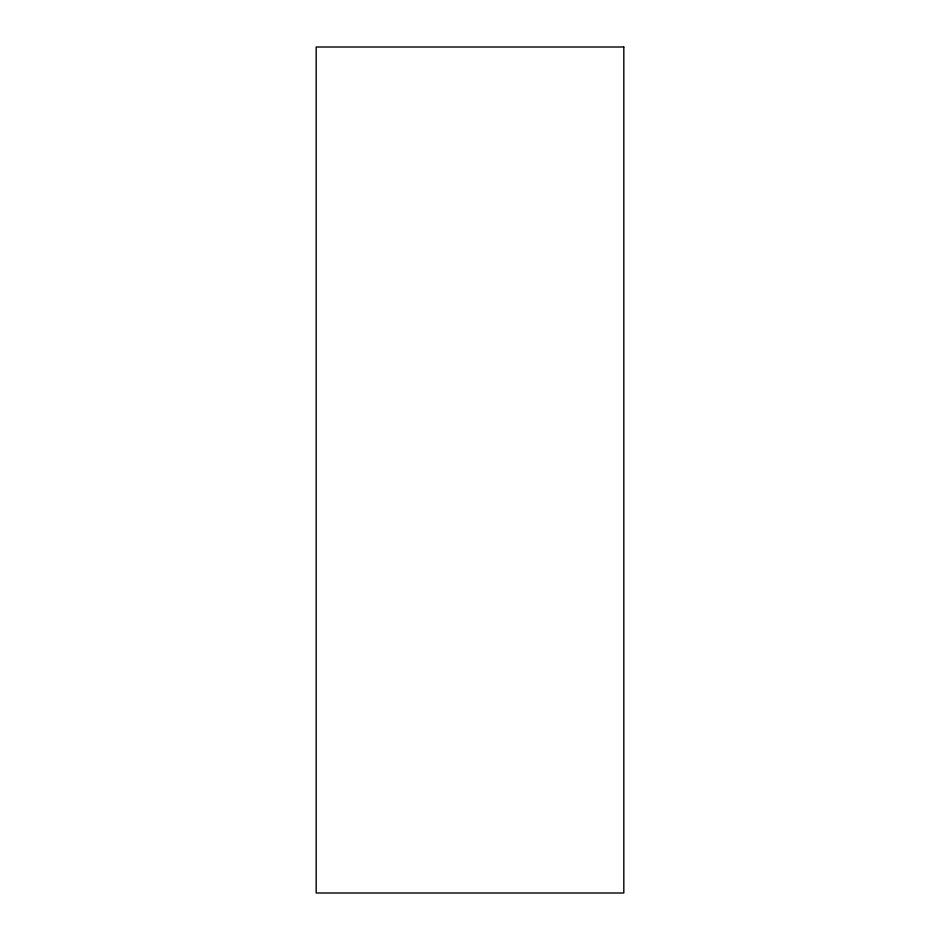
<?xml version="1.0" encoding="UTF-8"?>
<svg xmlns="http://www.w3.org/2000/svg" width="940" height="940" viewBox="0 0 940 940"><rect width="100%" height="100%" fill="white"/><g stroke="black" fill="none" stroke-linecap="round" stroke-linejoin="round"><path stroke-width="1.41" d="M623.819 47L316.181 47L316.181 893L623.819 893L623.819 47"/></g></svg>
